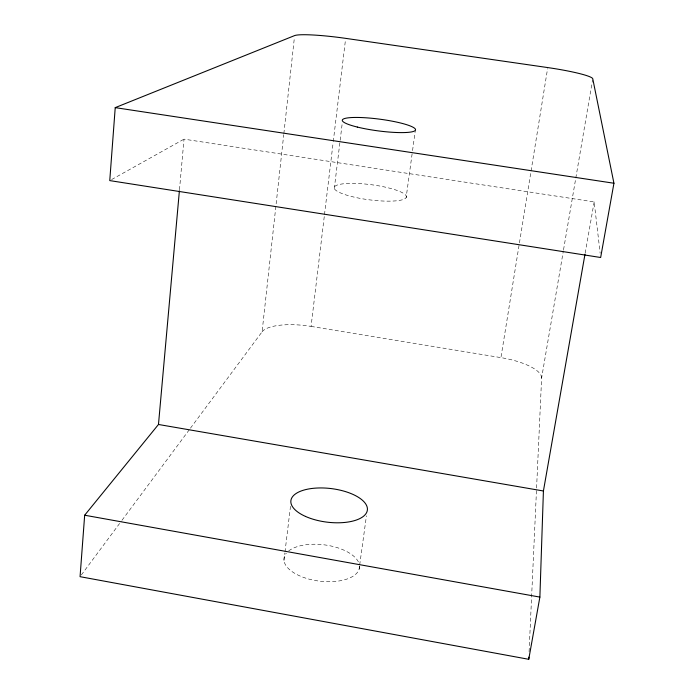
<?xml version="1.0" encoding="UTF-8"?>
<svg xmlns="http://www.w3.org/2000/svg" width="694" height="694" viewBox="0 0 694 694"><rect width="100%" height="100%" fill="white"/><g stroke="black" fill="none" stroke-linecap="round" stroke-linejoin="round"><path stroke-width="0.52" stroke-dasharray="3.47 2.6" d="M529.088 651.727L541.615 378.013L563.355 250.846M179.486 189.757L184.014 139.156L594.168 201.928L600.154 253.223M190.442 428.198L262.089 331.819L283.733 134.688M283.855 133.612L294.377 37.736M262.089 331.819A42.403 13.602 6.6 0 1 311.068 326.406L324.358 215.704M324.488 214.628L333.137 142.617M333.267 141.541L345.525 39.428M283.967 560.509L284.87 553.014M285 551.938L290.543 505.874M334.308 188.516L340.034 141.333M340.164 140.257L342.246 123.107M406.137 197.617A36.409 7.617 7.4 0 0 355.883 183.433A36.409 7.617 7.4 0 0 348.752 195.76A36.409 7.617 7.4 0 0 406.137 197.617L412.409 151.682M412.548 150.615L415.324 130.325M359.11 569.193L359.544 565.992M359.692 564.925L366.441 515.842M541.615 378.013A43.08 13.923 9.5 0 0 500.921 357.618L547.583 68.654M563.537 249.779L592.581 79.853M585.181 253.128L594.168 201.928M81.345 574.944L121.372 521.107M122.014 520.24L189.792 429.066M111.639 179.546L184.014 139.156M311.068 326.406L500.921 357.618M359.527 566.347A38.023 18.304 7 0 1 315.102 580.479A38.023 18.304 7 0 1 286.336 553.179M288.661 550.949A38.023 18.304 7 0 1 329.121 545.614A38.023 18.304 7 0 1 359.284 564.413"/><path stroke-width="1.04" d="M179.39 190.841L158.475 424.476L84.668 515.217L80.062 576.679L528.741 659.3L539.88 597.092L543.419 490.988L584.99 254.195M528.741 659.3L528.845 657.14M115.23 107.631L109.756 180.596L600.657 257.5L613.938 183.242L592.763 78.786A45.847 4.797 8.3 0 0 547.757 67.578L345.655 38.361A45.093 4.676 7.3 0 0 294.62 35.585L115.23 107.631L613.938 183.242M158.475 424.476L543.419 490.988M84.668 515.217L539.88 597.092M357.323 127.063A36.912 5.899 7.5 0 0 415.324 130.325A36.912 5.899 7.5 0 0 364.142 117.685A36.912 5.899 7.5 0 0 357.323 127.063M305.464 516.405A38.517 16.908 7 0 0 367.022 511.573A38.517 16.908 7 0 0 314.911 488.168A38.517 16.908 7 0 0 305.464 516.405"/></g></svg>
